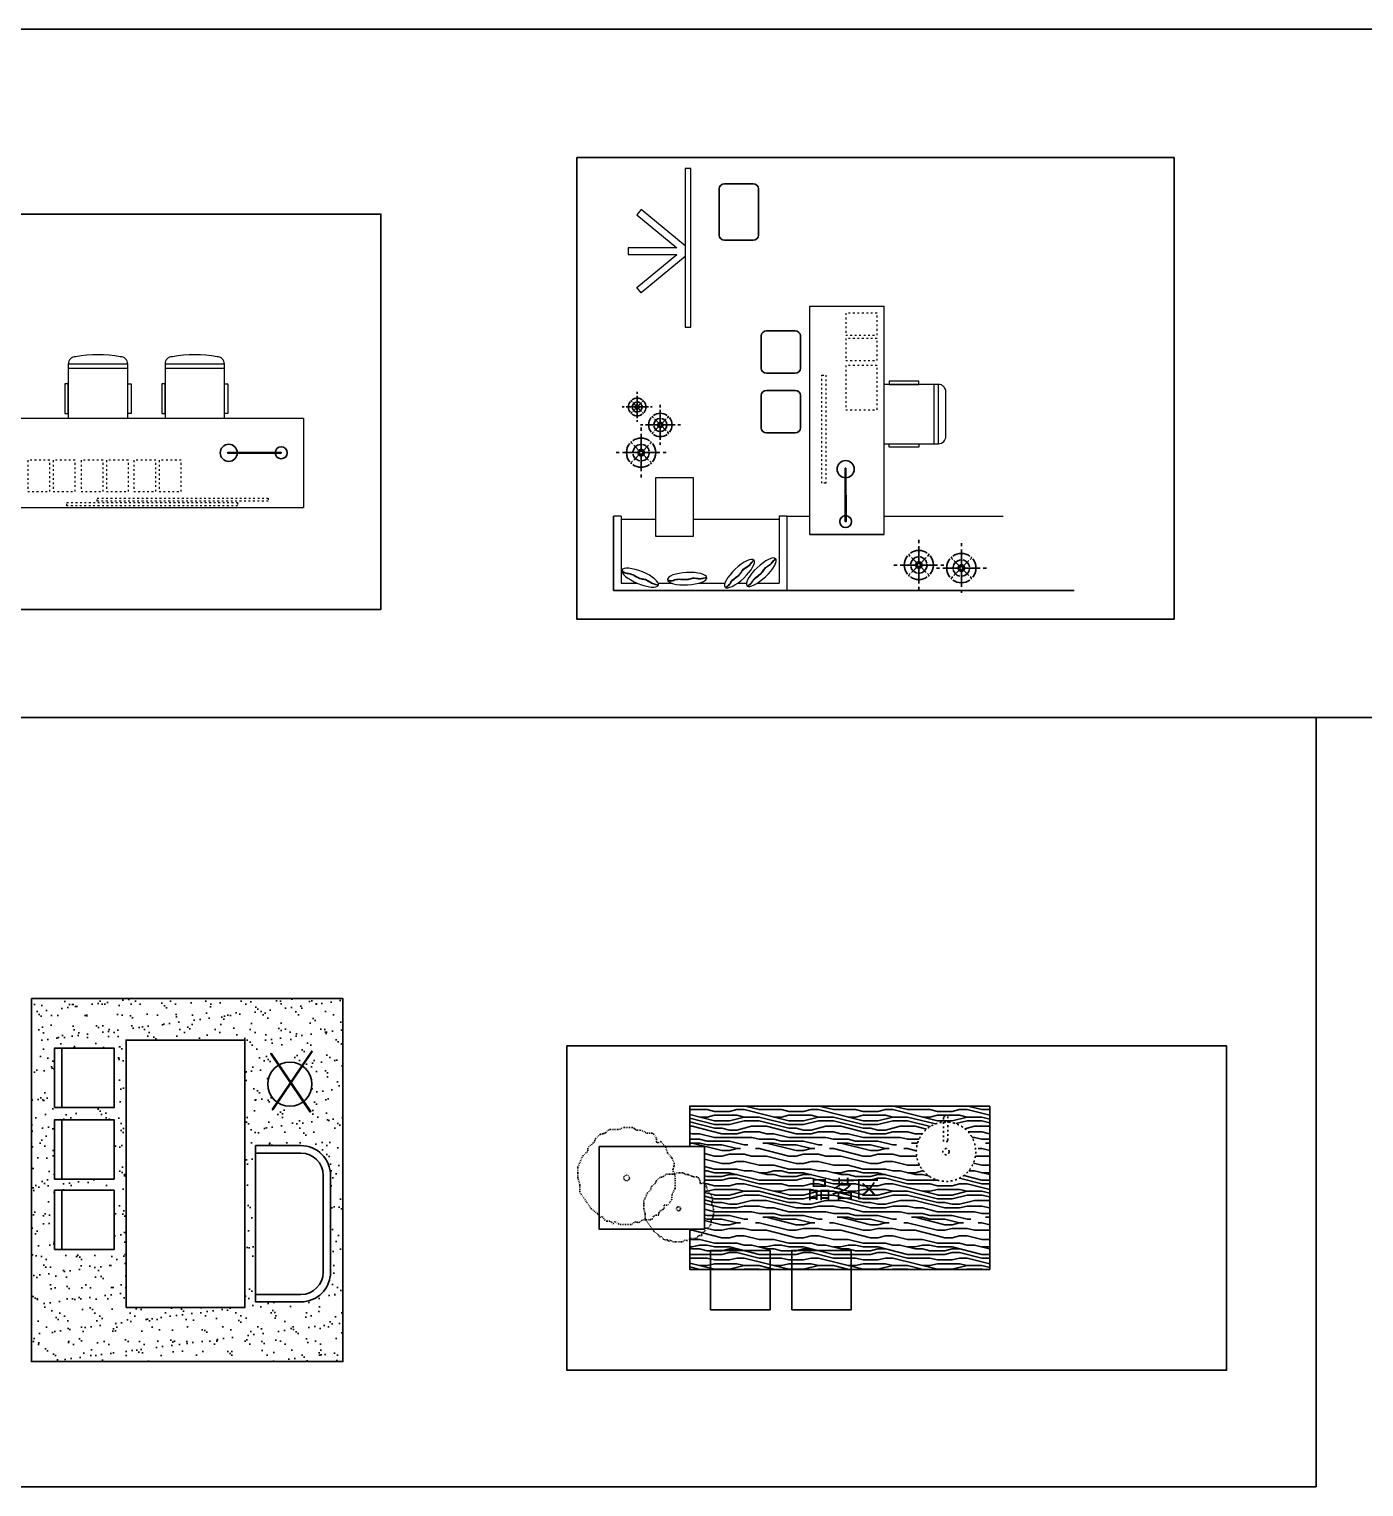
# Model space of a CAD drawing. Extents: x 185064 to 343242, y -369192 to -264966.
# Drawn here: x 244132 to 253115, y -330819 to -321002 of the extents above; entities that cross this region are included whole.
import ezdxf

# ---------------------------------------------------------------- set-up
doc = ezdxf.new("R2010")
doc.units = 0
doc.linetypes.add('ACAD_ISO03W100', pattern=[30, 12, -18])
doc.layers.add('家具里线线', color=8, linetype='Continuous', lineweight=9)
doc.layers.add('打印框', color=4, linetype='Continuous')
doc.styles.add('NAME-2', font='swisse.ttf')

# ---------------------------------------------------------------- blocks, each defined once
blk = doc.blocks.new('WAERAW')
at = {"color": 8, "linetype": 'ACAD_ISO03W100'}
for p, q in [((351067, -167514), (351133, -167514)), ((351133, -167514), (351218, -167514)), ((351239, -167510), (351294, -167485)), ((351315, -167480), (351460, -167480)), ((351497, -167497), (351508, -167509)), ((350687, -167826), (350770, -167754)), ((350770, -167754), (350777, -167748)), ((350811, -167673), (350891, -167604)), ((350924, -167592), (350944, -167592)), ((350950, -167590), (350972, -167582)), ((350991, -167570), (351032, -167529)), ((351546, -167526), (351590, -167526)), ((351611, -167530), (351712, -167576)), ((351733, -167581), (351804, -167581)), ((351846, -167603), (351885, -167662)), ((351893, -167689), (351894, -167737)), ((351927, -167751), (351946, -167735)), ((351974, -167737), (352054, -167826)), ((350494, -168185), (350575, -167999)), ((350587, -167982), (350654, -167919)), ((350670, -167883), (350670, -167863)), ((352058, -167834), (352086, -167931)), ((352091, -167939), (352161, -168016)), ((352169, -168029), (352202, -168102)), ((350490, -168286), (350490, -168205)), ((350490, -168365), (350490, -168286)), ((352203, -168175), (352187, -168221)), ((352190, -168260), (352213, -168304)), ((352206, -168122), (352206, -168159)), ((350527, -168502), (350492, -168379)), ((350529, -168624), (350529, -168516)), ((352218, -168322), (352226, -168391)), ((352226, -168391), (352226, -168480)), ((352226, -168480), (352226, -168552)), ((350592, -168730), (350538, -168653)), ((350656, -168822), (350592, -168730)), ((352160, -168767), (352115, -168843)), ((352167, -168690), (352167, -168742)), ((352220, -168575), (352172, -168667)), ((350732, -168929), (350656, -168822)), ((350840, -169015), (350732, -168929)), ((350893, -169085), (350850, -169025)), ((350923, -169063), (350893, -169085)), ((350972, -169131), (350923, -169063)), ((351842, -169068), (351825, -169097)), ((351934, -169043), (351885, -169043)), ((351934, -169011), (351934, -169043)), ((352006, -168943), (351960, -168967)), ((352072, -168867), (352032, -168867)), ((352032, -168867), (352032, -168899)), ((351056, -169152), (351013, -169152)), ((351127, -169196), (351088, -169164)), ((351151, -169157), (351127, -169196)), ((351219, -169200), (351151, -169157)), ((351438, -169208), (351246, -169208)), ((351492, -169176), (351473, -169194)), ((351628, -169136), (351603, -169159)), ((351782, -169123), (351662, -169123))]:
    blk.add_line(p, q, dxfattribs=at)
blk.add_circle((351359, -168379), 51, dxfattribs=at)
for centre, radius, start, end in [((351067, -167564), 50, 90, 134.9806), ((351218, -167464), 50, 270, 294.4298), ((351315, -167530), 50, 90, 114.4298), ((351460, -167530), 50, 42.0045, 90), ((351546, -167476), 50, 222.0045, 270), ((350744, -167710), 50, 310.7959, 359.9088), ((350844, -167711), 50, 130.824, 179.9088), ((350924, -167642), 50, 84.1708, 130.824), ((350934, -167542), 50, 264.1708, 289.4279), ((350955, -167535), 50, 289.4279, 314.9806), ((351590, -167576), 50, 65.6521, 90), ((351733, -167531), 50, 245.6521, 270), ((351804, -167631), 50, 33.3848, 90), ((351843, -167689), 50, 1.053, 33.3848), ((351914, -167736), 20, 181.053, 311.6915), ((351959, -167750), 20, 41.6915, 131.6915), ((350621, -168019), 50, 133.1371, 156.398), ((350620, -167883), 50, 313.1371, 0), ((350720, -167863), 50, 130.7959, 180), ((352039, -167840), 20, 16.2743, 41.6915), ((352105, -167926), 20, 196.2743, 222.4314), ((352124, -168049), 50, 23.9766, 42.4314), ((350540, -168205), 50, 156.398, 180), ((352235, -168237), 50, 160.8962, 207.4895), ((352156, -168122), 50, 0, 23.9766), ((352156, -168159), 50, 340.8962, 0), ((350540, -168365), 50, 180, 195.9409), ((350479, -168516), 50, 0, 15.9409), ((352169, -168327), 50, 6.3526, 27.4895), ((352176, -168552), 50, 332.5106, 0), ((350579, -168624), 50, 180, 215.0927), ((352117, -168742), 50, 329.3638, 0), ((352217, -168690), 50, 152.5106, 180), ((350809, -169054), 50, 35.6938, 51.654), ((351885, -169093), 50, 90, 150.2385), ((351984, -169011), 50, 118.1258, 180), ((351982, -168899), 50, 298.1258, 0), ((352072, -168817), 50, 270, 329.3638), ((351013, -169102), 50, 215.6938, 270), ((351056, -169202), 50, 50.3552, 90), ((351246, -169158), 50, 237.485, 270), ((351438, -169158), 50, 270, 313.1911), ((351526, -169213), 50, 64.4284, 133.1911), ((351569, -169123), 50, 244.4284, 313.1911), ((351662, -169173), 50, 90, 133.1911), ((351782, -169073), 50, 270, 330.2385)]:
    blk.add_arc(centre, radius, start, end, dxfattribs=at)
blk = doc.blocks.new('AWERAWERW')
at = {"color": 3}
blk.add_line((-283395, 59998), (-283392, 59999), dxfattribs=at)
blk.add_lwpolyline([(-283396, 59998), (-283390, 60000), (-283598, 60455), (-283604, 60452), (-283396, 59998)], dxfattribs=at)
for centre, radius in [((-283601, 60454), 56), ((-283397, 60008), 80)]:
    blk.add_circle(centre, radius, dxfattribs=at)
blk = doc.blocks.new('WERAWERAWE')
at = {"color": 8, "linetype": 'Continuous'}
for p, q in [((106864, -18799), (106864, -18775)), ((106864, -18775), (106864, -18799)), ((106864, -18945), (106864, -18824)), ((106864, -18824), (106864, -18945)), ((106669, -18969), (106693, -18969)), ((106693, -18969), (106669, -18969)), ((106718, -18969), (106839, -18969)), ((106839, -18969), (106718, -18969)), ((106806, -18911), (106854, -18960)), ((106854, -18960), (106806, -18911)), ((106873, -18960), (106922, -18911)), ((106922, -18911), (106873, -18960)), ((106888, -18969), (107009, -18969)), ((107009, -18969), (106888, -18969)), ((106931, -18902), (106941, -18892)), ((106941, -18892), (106931, -18902)), ((107058, -18969), (107034, -18969)), ((107034, -18969), (107058, -18969)), ((106806, -19027), (106854, -18979)), ((106854, -18979), (106806, -19027)), ((106864, -19115), (106864, -18994)), ((106864, -18994), (106864, -19115)), ((106873, -18979), (106922, -19027)), ((106922, -19027), (106873, -18979)), ((106864, -19164), (106864, -19140)), ((106864, -19140), (106864, -19164))]:
    blk.add_line(p, q, dxfattribs=at)
at = {"color": 3, "linetype": 'Continuous'}
for p, q in [((106786, -18892), (106796, -18902)), ((106796, -18902), (106786, -18892)), ((106786, -19047), (106796, -19037)), ((106796, -19037), (106786, -19047)), ((106931, -19037), (106941, -19047)), ((106941, -19047), (106931, -19037))]:
    blk.add_line(p, q, dxfattribs=at)
for major_axis, start_param, end_param in [((114, 0), 0.888609, 2.25296), ((-114, 0), -0.613826, 0.003279), ((114, 0), 3.138263, 3.755368), ((111, 24), 2.125594, 2.22504), ((111, 24), 2.125594, 2.22504), ((-111, 25), 4.06263, 4.162076), ((114, 0), -0.003338, 0.613767), ((-114, 0), 2.527791, 3.144896), ((-111, 24), 0.918242, 1.017688), ((-111, 24), 0.918242, 1.017688), ((114, 0), 4.03019, 5.394541), ((111, 25), -1.01888, -0.919434), ((111, 25), -1.01888, -0.919434)]:
    blk.add_ellipse((106864, -18969), major_axis=major_axis, ratio=1, start_param=start_param, end_param=end_param, dxfattribs=at)
at = {"color": 8, "linetype": 'Continuous', "extrusion": (0, 0, -1)}
for major_axis, start_param, end_param in [((45.3, 45.3), 3.843152, 3.942598), ((45.3, 45.3), 3.843152, 3.942598), ((45.3, 45.3), 4.030214, 5.394564), ((10.2, 9.6), 4.712363, 10.995548), ((9.91, 9.91), 3.372739, 4.481242), ((9.91, 9.91), -1.33965, -0.231147), ((45.3, 45.3), -0.801005, -0.701559), ((45.3, 45.3), -0.801005, -0.701559), ((45.3, 45.3), -0.617105, 0), ((9.91, 9.91), 0.231147, 1.33965), ((46, 44.7), -0.014483, 0.602622), ((45.3, 45.3), 0.701559, 0.801005), ((45.3, 45.3), 0.701559, 0.801005), ((46, 44.7), 3.127109, 3.744214), ((45.3, 45.3), 2.524488, 3.141593), ((9.91, 9.91), 1.801943, 2.910446), ((45.3, 45.3), 2.340587, 2.440033), ((45.3, 45.3), 2.340587, 2.440033), ((45.3, 45.3), 0.888621, 2.252972)]:
    blk.add_ellipse((106864, -18969), major_axis=major_axis, ratio=1, start_param=start_param, end_param=end_param, dxfattribs=at)
at = {"color": 8, "linetype": 'Continuous'}
for major_axis, start_param, end_param in [((-24.9, 0), 3.141593, 9.424778), ((24.9, 0.3), 1.789211, 2.897713), ((-24.9, 0.3), 0.243913, 1.352416), ((12.5, 0.1), 1.791898, 2.9004), ((-12.5, 0.1), 0.240329, 1.348832), ((-12.5, 0.1), 3.382057, 4.49056), ((12.5, 0.1), -1.349407, -0.240905), ((-24.9, 0.3), 3.385683, 4.494186), ((24.9, 0.3), -1.352603, -0.2441)]:
    blk.add_ellipse((106864, -18969), major_axis=major_axis, ratio=1, start_param=start_param, end_param=end_param, dxfattribs=at)
at = {"color": 1, "linetype": 'Continuous'}
blk.add_ellipse((106864, -18969), major_axis=(-111, 25), ratio=1, start_param=4.06263, end_param=4.162076, dxfattribs=at)
blk = doc.blocks.new('112232')
at = {"layer": '家具里线线', "color": 3}
for p, q in [((244394.9, -323257.6), (244394.9, -323624.2)), ((244794.9, -323258.1), (244394.9, -323258.1)), ((244794.9, -323624.2), (244794.9, -323257.6)), ((245046.4, -323257.6), (245046.4, -323624.2)), ((245446.4, -323258.1), (245046.4, -323258.1)), ((245446.4, -323624.2), (245446.4, -323257.6)), ((244794.9, -323287.1), (244394.9, -323287.1)), ((245446.4, -323287.1), (245046.4, -323287.1)), ((242779.8, -323624.2), (242097.4, -323624.2)), ((242097.4, -323624.2), (242097.4, -324224.2)), ((245977.4, -323624.2), (243349.9, -323624.2)), ((244037.4, -323624.2), (244037.4, -324224.2)), ((245977.4, -323624.2), (245977.4, -324224.2)), ((244037.4, -324224.2), (242097.4, -324224.2)), ((242097.4, -324224.2), (245977.4, -324224.2))]:
    blk.add_line(p, q, dxfattribs=at)
for points in [[(244372.4, -323590.1), (244394.9, -323590.1), (244394.9, -323390.6), (244372.4, -323390.6)], [(244817.4, -323590.1), (244794.9, -323590.1), (244794.9, -323390.6), (244817.4, -323390.6)], [(245023.9, -323590.1), (245046.4, -323590.1), (245046.4, -323390.6), (245023.9, -323390.6)], [(245468.9, -323590.1), (245446.4, -323590.1), (245446.4, -323390.6), (245468.9, -323390.6)]]:
    blk.add_lwpolyline(points, close=True, dxfattribs=at)
at = {"layer": '家具里线线', "color": 3, "linetype": 'ACAD_ISO03W100'}
for points in [[(244121.9, -324115.2), (244270.4, -324115.2), (244270.4, -323905.2), (244121.9, -323905.2)], [(244292.4, -324115.2), (244440.9, -324115.2), (244440.9, -323905.2), (244292.4, -323905.2)], [(244480.9, -324115.2), (244629.4, -324115.2), (244629.4, -323905.2), (244480.9, -323905.2)], [(244651.4, -324115.2), (244799.9, -324115.2), (244799.9, -323905.2), (244651.4, -323905.2)], [(244835.9, -324115.2), (244984.4, -324115.2), (244984.4, -323905.2), (244835.9, -323905.2)], [(245006.4, -324115.2), (245154.9, -324115.2), (245154.9, -323905.2), (245006.4, -323905.2)], [(244589.9, -324159.7), (245740.4, -324159.7), (245740.4, -324181.2), (244589.9, -324181.2)], [(244384.4, -324190), (245534.9, -324190), (245534.9, -324211.5), (244384.4, -324211.5)]]:
    blk.add_lwpolyline(points, close=True, dxfattribs=at)
at = {"layer": '家具里线线', "color": 3}
blk.add_circle((243064.9, -323530.7), 300, dxfattribs=at)
for centre, radius, start, end in [((244444.9, -323257.6), 50, 90, 180), ((244594.9, -324101.4), 906.2, 80.47272, 99.52728), ((244744.9, -323257.6), 50, 0, 90), ((245096.4, -323257.6), 50, 90, 180), ((245246.4, -324101.4), 906.2, 80.47272, 99.52728), ((245396.4, -323257.6), 50, 0, 90)]:
    blk.add_arc(centre, radius, start, end, dxfattribs=at)
at = {"layer": '家具里线线', "color": 3, "extrusion": (0, 0, -1)}
for centre, major_axis in [((242312.7, -323997.1), (80, -106.2)), ((243805.8, -324012.3), (-106.2, -80)), ((242473.9, -324071.7), (132.9, 1.6)), ((242748.9, -324071.7), (132.9, 1.6)), ((243029.4, -324071.7), (132.9, 1.6)), ((243303.4, -324071.7), (132.9, 1.6)), ((243606.4, -324071.7), (132.9, 1.6))]:
    blk.add_ellipse(centre, major_axis=major_axis, ratio=0.313153, dxfattribs=at)
at = {"layer": '家具里线线', "color": 3}
for points in [[(242392.7, -324103.2), (242383.6, -324080), (242356.8, -324055.1), (242332.6, -324021.1), (242309.4, -323988.6), (242286.3, -323968.3), (242263, -323927.1), (242244.4, -323906.7), (242230.8, -323892.5)], [(242394.5, -324101.7), (242385.4, -324078.4), (242358.7, -324053.6), (242334.5, -324019.5), (242311.2, -323987), (242288.1, -323966.7), (242264.9, -323925.5), (242246.2, -323905.2), (242232.7, -323890.9)], [(243699.7, -324092.3), (243722.9, -324083.2), (243747.8, -324056.5), (243781.8, -324032.3), (243814.3, -324009), (243834.6, -323985.9), (243875.8, -323962.7), (243896.2, -323944), (243910.4, -323930.5)], [(243701.2, -324094.1), (243724.5, -324085.1), (243749.3, -324058.3), (243783.4, -324034.1), (243815.9, -324010.9), (243836.2, -323987.8), (243877.4, -323964.5), (243897.8, -323945.9), (243912, -323932.3)], [(242606.6, -324067.7), (242582.5, -324061.3), (242546.6, -324068.1), (242504.9, -324067.5), (242464.9, -324066.9), (242434.9, -324073.5), (242387.9, -324067.9), (242360.5, -324070.9), (242341, -324073.3)], [(242606.8, -324070.1), (242582.7, -324063.7), (242546.8, -324070.5), (242505, -324069.9), (242465.1, -324069.4), (242435, -324076), (242388.1, -324070.3), (242360.6, -324073.3), (242341.1, -324075.8)], [(242881.6, -324067.7), (242857.5, -324061.3), (242821.6, -324068.1), (242779.9, -324067.5), (242739.9, -324066.9), (242709.9, -324073.5), (242662.9, -324067.9), (242635.5, -324070.9), (242616, -324073.3)], [(242881.8, -324070.1), (242857.7, -324063.7), (242821.8, -324070.5), (242780, -324069.9), (242740.1, -324069.4), (242710, -324076), (242663.1, -324070.3), (242635.6, -324073.3), (242616.1, -324075.8)], [(243162.1, -324067.7), (243138, -324061.3), (243102.1, -324068.1), (243060.4, -324067.5), (243020.4, -324066.9), (242990.4, -324073.5), (242943.4, -324067.9), (242916, -324070.9), (242896.5, -324073.3)], [(243162.3, -324070.1), (243138.2, -324063.7), (243102.3, -324070.5), (243060.5, -324069.9), (243020.6, -324069.4), (242990.5, -324076), (242943.6, -324070.3), (242916.1, -324073.3), (242896.6, -324075.8)], [(243436.1, -324067.7), (243412, -324061.3), (243376.1, -324068.1), (243334.4, -324067.5), (243294.4, -324066.9), (243264.4, -324073.5), (243217.4, -324067.9), (243190, -324070.9), (243170.5, -324073.3)], [(243436.3, -324070.1), (243412.2, -324063.7), (243376.3, -324070.5), (243334.5, -324069.9), (243294.6, -324069.4), (243264.5, -324076), (243217.6, -324070.3), (243190.1, -324073.3), (243170.6, -324075.8)], [(243739.1, -324067.7), (243715, -324061.3), (243679.1, -324068.1), (243637.4, -324067.5), (243597.4, -324066.9), (243567.4, -324073.5), (243520.4, -324067.9), (243493, -324070.9), (243473.5, -324073.3)], [(243739.3, -324070.1), (243715.2, -324063.7), (243679.3, -324070.5), (243637.5, -324069.9), (243597.6, -324069.4), (243567.5, -324076), (243520.6, -324070.3), (243493.1, -324073.3), (243473.6, -324075.8)]]:
    blk.add_spline(points, degree=3, dxfattribs=at)
at = {"layer": '打印框', "color": 3}
for p, q in [((242097.4, -324224.2), (242097.4, -323624.2)), ((242217.4, -324004.2), (242217.4, -323624.2)), ((243917.4, -323624.2), (243917.4, -324004.2)), ((244037.4, -323624.2), (244037.4, -324224.2)), ((243817.4, -324104.2), (242317.4, -324104.2)), ((244037.4, -324224.2), (242097.4, -324224.2))]:
    blk.add_line(p, q, dxfattribs=at)
for centre, start, end in [((242317.4, -324004.2), 180, 270), ((243817.4, -324004.2), 270, 360)]:
    blk.add_arc(centre, 100, start, end, dxfattribs=at)
at = {"color": 3}
for name, p, xscale, yscale, zscale, rotation in [('WERAWERAWE', (196027.1, -331647.6), -0.4320000000000001, 0.4320000000000001, 0.4320000000000001, 180), ('WERAWERAWE', (186941.8, -333240.5), -0.5184000000000001, 0.5184000000000001, 0.5184000000000001, 180), ('AWERAWERW', (121409.5, -491513), 0.7200000000000005, 0.7200000000000005, 0.7200000000000005, 245.4543368552009)]:
    blk.add_blockref(name, p, dxfattribs=dict(at, xscale=xscale, yscale=yscale, zscale=zscale, rotation=rotation))
blk = doc.blocks.new('wereee333')
at = {"color": 3}
for p, q in [((248776.4, -322077.4), (248776.4, -322388.1)), ((249005.4, -322042.4), (248811.4, -322042.4)), ((249040.4, -322388.1), (249040.4, -322077.4)), ((248811.4, -322423.1), (249005.4, -322423.1)), ((249059.4, -323068.4), (249059.4, -323284.6)), ((249288.4, -323033.4), (249094.4, -323033.4)), ((249323.4, -323284.6), (249323.4, -323068.4)), ((249094.4, -323319.6), (249288.4, -323319.6)), ((249059.4, -323469.9), (249059.4, -323686.1)), ((249288.4, -323434.9), (249094.4, -323434.9)), ((249323.4, -323686.1), (249323.4, -323469.9)), ((249094.4, -323721.1), (249288.4, -323721.1))]:
    blk.add_line(p, q, dxfattribs=at)
for centre, start, end in [((248811.4, -322077.4), 90, 180), ((249005.4, -322077.4), 0, 90), ((248811.4, -322388.1), 180, 270), ((249005.4, -322388.1), 270, 0), ((249094.4, -323068.4), 90, 180), ((249288.4, -323068.4), 0, 90), ((249094.4, -323284.6), 180, 270), ((249288.4, -323284.6), 270, 0), ((249094.4, -323469.9), 90, 180), ((249288.4, -323469.9), 0, 90), ((249094.4, -323686.1), 180, 270), ((249288.4, -323686.1), 270, 0)]:
    blk.add_arc(centre, 35, start, end, dxfattribs=at)
at = {"layer": '家具里线线', "color": 3}
for p, q in [((249385.9, -324406.1), (249385.9, -322866.6)), ((249385.9, -322866.6), (249885.9, -322866.6)), ((249885.9, -324406.1), (249885.9, -322866.6)), ((250252.4, -323394.3), (249885.9, -323394.3)), ((250222.9, -323794.3), (250222.9, -323394.3)), ((250251.9, -323794.3), (250251.9, -323394.3)), ((250302.4, -323744.3), (250302.4, -323444.3)), ((249885.9, -323794.3), (250252.4, -323794.3)), ((248115.9, -324282.6), (248065.9, -324282.6)), ((248115.9, -324302.6), (248349.9, -324302.6)), ((248600.4, -324302.6), (249180.9, -324302.6)), ((249180.9, -324282.6), (249180.9, -324732.6)), ((249230.9, -324282.6), (249180.9, -324282.6)), ((249230.9, -324282.6), (249385.9, -324282.6)), ((249230.9, -324282.6), (249230.9, -324782.6)), ((249885.9, -324282.6), (250687.4, -324282.6))]:
    blk.add_line(p, q, dxfattribs=at)
for points in [[(248586.4, -321940.1), (248548.4, -321940.1), (248548.4, -323008.1), (248586.4, -323008.1)], [(249919.9, -323371.8), (249919.9, -323394.3), (250119.4, -323394.3), (250119.4, -323371.8)], [(249919.9, -323816.8), (249919.9, -323794.3), (250119.4, -323794.3), (250119.4, -323816.8)], [(248600.4, -324021.1), (248600.4, -324419.6), (248349.9, -324419.6), (248349.9, -324021.1)]]:
    blk.add_lwpolyline(points, close=True, dxfattribs=at)
for points in [[(248548.4, -322461.4), (248252.3, -322216.9), (248223, -322252.4), (248491.5, -322474.1)], [(248491.5, -322474.1), (248164.4, -322474.1), (248164.4, -322520.1), (248491.5, -322520.1)], [(248548.4, -322532.7), (248252.3, -322777.2), (248223, -322741.8), (248491.5, -322520.1)], [(248115.9, -324282.6), (248115.9, -324732.6), (248224.2, -324732.6)], [(248365.9, -324732.6), (248454.9, -324732.6)], [(248639.8, -324732.6), (248814.9, -324732.6)], [(248900.7, -324732.6), (248959.6, -324732.6)], [(249033.6, -324732.6), (249180.9, -324732.6)]]:
    blk.add_lwpolyline(points, dxfattribs=at)
at = {"layer": '家具里线线', "color": 3, "linetype": 'ACAD_ISO03W100'}
for points in [[(249628.9, -322914.1), (249628.9, -323062.6), (249838.9, -323062.6), (249838.9, -322914.1)], [(249628.9, -323084.6), (249628.9, -323233.1), (249838.9, -323233.1), (249838.9, -323084.6)], [(249628.9, -323266.1), (249628.9, -323564.6), (249838.9, -323564.6), (249838.9, -323266.1)], [(249493.4, -323331.1), (249493.4, -324059.1), (249467.9, -324059.1), (249467.9, -323331.1)]]:
    blk.add_lwpolyline(points, close=True, dxfattribs=at)
at = {"layer": '家具里线线', "color": 3}
for centre, start, end in [((250252.4, -323444.3), 0, 90), ((250252.4, -323744.3), 270, 0)]:
    blk.add_arc(centre, 50, start, end, dxfattribs=at)
at = {"layer": '家具里线线', "color": 3, "extrusion": (0, 0, -1)}
for centre, major_axis in [((248913.1, -324668.5), (-96.8, -91)), ((249060.1, -324659), (-96.8, -91)), ((248243.9, -324695.7), (-122.9, 50.7)), ((248560.5, -324702.7), (-132.8, -6.5))]:
    blk.add_ellipse(centre, major_axis=major_axis, ratio=0.313153, dxfattribs=at)
at = {"layer": '家具里线线', "color": 3}
for points in [[(248120.2, -324647.3), (248139.8, -324662.6), (248175.5, -324670.5), (248213.7, -324687.4), (248250.2, -324703.6), (248280.4, -324709.3), (248321.4, -324733), (248347.8, -324741), (248366.7, -324746.4)], [(248121, -324645), (248140.6, -324660.3), (248176.3, -324668.2), (248214.5, -324685.1), (248251, -324701.3), (248281.2, -324707), (248322.2, -324730.7), (248348.6, -324738.7), (248367.5, -324744.1)], [(248816.3, -324759.6), (248838.3, -324748), (248860.2, -324718.7), (248891.4, -324691), (248921.2, -324664.3), (248938.9, -324639.1), (248977.3, -324611.6), (248995.5, -324590.8), (249008.2, -324575.8)], [(248818, -324761.2), (248840.1, -324749.7), (248861.9, -324720.4), (248893.2, -324692.6), (248923, -324666), (248940.6, -324640.8), (248979, -324613.3), (248997.3, -324592.5), (249010, -324577.5)], [(248963.3, -324750.1), (248985.3, -324738.5), (249007.2, -324709.2), (249038.4, -324681.5), (249068.2, -324654.8), (249085.9, -324629.6), (249124.3, -324602.1), (249142.5, -324581.3), (249155.2, -324566.3)], [(248965, -324751.7), (248987.1, -324740.2), (249008.9, -324710.9), (249040.2, -324683.1), (249070, -324656.5), (249087.6, -324631.3), (249126, -324603.8), (249144.3, -324583), (249157, -324568)], [(248427.7, -324709.2), (248452.1, -324714.7), (248487.6, -324706.6), (248529.4, -324705.7), (248569.4, -324704.7), (248599.2, -324697), (248646.3, -324700.9), (248673.6, -324697), (248693, -324693.7)], [(248428, -324711.6), (248452.3, -324717.1), (248487.9, -324709), (248529.7, -324708.1), (248569.6, -324707.1), (248599.4, -324699.4), (248646.5, -324703.4), (248673.9, -324699.4), (248693.3, -324696.2)]]:
    blk.add_spline(points, degree=3, dxfattribs=at)
at = {"layer": '打印框', "color": 3}
for p, q in [((248065.9, -324282.6), (248065.9, -324782.6)), ((249385.9, -324406.1), (249885.9, -324406.1)), ((251165, -324782.6), (248065.9, -324782.6))]:
    blk.add_line(p, q, dxfattribs=at)
at = {"layer": '打印框', "color": 8}
blk.add_lwpolyline([(247817.4, -321866.2), (251838.5, -321866.2), (251838.5, -324975.2), (247817.4, -324975.2)], close=True, dxfattribs=at)
at = {"color": 3}
for name, p, xscale, yscale, zscale, rotation in [('WERAWERAWE', (238390.9, -268148.1), -0.5184000000000001, 0.5184000000000001, 0.5184000000000001, 90), ('WERAWERAWE', (235268.8, -249802.7), -0.6912000000000001, 0.6912000000000001, 0.6912000000000001, 90), ('WERAWERAWE', (231861.7, -231523.3), -0.8640000000000001, 0.8640000000000001, 0.8640000000000001, 90), ('AWERAWERW', (81969.6, -199899.5), 0.7200000000000005, 0.7200000000000005, 0.7200000000000005, 155.4543368552009), ('WERAWERAWE', (233731, -232280.1), -0.8640000000000001, 0.8640000000000001, 0.8640000000000001, 90), ('WERAWERAWE', (234017.2, -232300.8), -0.8640000000000001, 0.8640000000000001, 0.8640000000000001, 90)]:
    blk.add_blockref(name, p, dxfattribs=dict(at, xscale=xscale, yscale=yscale, zscale=zscale, rotation=rotation))

msp = doc.modelspace()

# ---------------------------------------------------------------- hatches: boundary and pattern name
at = {"ltscale": 5}
h = msp.add_hatch(dxfattribs=at)
h.set_pattern_fill('AR-SAND', color=250, scale=3)
h.set_pattern_definition([(37.5, (-58241.65, -207626.11), (-4.800094, 146.82397), [0, -115.824, 0, -129.54, 0, -123.825]), (7.5, (-58241.65, -207626.1), (134.85698, 215.04753), [0, -62.484, 0, -104.394, 0, -40.005]), (327.5, (-58335.37, -207626.1), (237.29771, 0.431155), [0, -38.1, 0, -137.16, 0, -179.07]), (317.5, (-58335.37, -207626.1), (229.06694, 66.8788), [0, -19.05, 0, -89.916, 0, -102.87])])
h.paths.add_polyline_path([(246243.9, -329975.4), (246243.9, -327530.2), (244146.7, -327530.2), (244146.7, -329975.4)])
h.paths.add_polyline_path([(244784.2, -329610.4), (244784.2, -327810.4), (245584.2, -327810.4), (245584.2, -329610.4)], flags=16)
h.paths.add_polyline_path([(245655.8, -329573.5), (245655.8, -328521.1), (245960.6, -328521.1, -0.414214), (246160.6, -328721.1), (246160.6, -329373.5, -0.414214), (245960.6, -329573.5)], flags=16)
h.paths.add_polyline_path([(244703.3, -329221.6), (244303.3, -329221.6), (244303.3, -328821.6), (244703.3, -328821.6)], flags=16)
h.paths.add_polyline_path([(244703.3, -328746.2), (244303.3, -328746.2), (244303.3, -328346.2), (244703.3, -328346.2)], flags=16)
h.paths.add_polyline_path([(245771.7, -328280.6), (245768, -328276.9), (245800.8, -328228.5, -0.242938), (245738.2, -328107.4, -0.264238), (245810.7, -327979.7), (245758.1, -327901.9), (245761.7, -327898.3), (245815.2, -327977.2, -0.275522), (245967.3, -327982.4), (246033.8, -327884.1), (246037.4, -327887.8), (245971.5, -327985.3, -0.245908), (246035.4, -328107.4, -0.224761), (245981, -328222.3), (246027.5, -328291), (246023.8, -328294.7), (245977, -328225.5, -0.319116), (245805, -328231.4)], flags=16)
h.paths.add_polyline_path([(244703.3, -328264.4), (244303.3, -328264.4), (244303.3, -327864.4), (244703.3, -327864.4)], flags=16)
h = msp.add_hatch(dxfattribs=at)
h.set_pattern_fill('木纹面5', color=250, scale=500, pattern_type=2)
h.set_pattern_definition([(0, (-76505.33, -208091.37), (0, 500), [100, -150, 50, -200]), (0, (-76155.33, -208078.87), (0, 500), [100, -400]), (0, (-76205.33, -208053.87), (0, 500), [50, -450]), (0, (-76480.33, -208041.37), (0, 500), [25, -350, 25, -100]), (0, (-76305.33, -208016.37), (0, 500), [100, -150, 25, -225]), (0, (-76430.33, -208003.87), (0, 500), [75, -425]), (0, (-76305.33, -207991.37), (0, 500), [150, -350]), (0, (-76455.33, -207978.87), (0, 500), [100, -400]), (0, (-76255.33, -207966.37), (0, 500), [250, -250]), (0, (-76405.33, -207941.37), (0, 500), [50, -150, 100, -200]), (0, (-76055.33, -207928.87), (0, 500), [100, -400]), (0, (-76155.33, -207916.37), (0, 500), [50, -450]), (0, (-76255.33, -207903.87), (0, 500), [50, -450]), (0, (-76505.33, -207891.37), (0, 500), [100, -400]), (0, (-76255.33, -207878.87), (0, 500), [100, -400]), (0, (-76255.33, -207853.87), (0, 500), [100, -100, 100, -200]), (0, (-76355.33, -207828.87), (0, 500), [50, -250, 100, -100]), (0, (-76255.33, -207816.37), (0, 500), [150, -350]), (0, (-76255.33, -207791.37), (0, 500), [100, -400]), (0, (-76455.33, -207778.87), (0, 500), [150, -200, 50, -100]), (0, (-76455.33, -207753.87), (0, 500), [250, -250]), (0, (-76155.33, -207741.37), (0, 500), [50, -450]), (0, (-76305.33, -207728.87), (0, 500), [100, -400]), (0, (-76405.33, -207716.37), (0, 500), [50, -200, 50, -200]), (0, (-76455.33, -207703.87), (0, 500), [50, -150, 100, -200]), (0, (-76355.33, -207691.37), (0, 500), [50, -250, 50, -150]), (0, (-76255.33, -207678.87), (0, 500), [150, -350]), (0, (-76455.33, -207653.87), (0, 500), [100, -400]), (0, (-76205.33, -207641.37), (0, 500), [50, -450]), (0, (-76105.33, -207628.87), (0, 500), [50, -450]), (14.036243, (-76155.33, -208053.87), (500, -2e-08), [51.5, -2010.05276]), (14.036243, (-76105.33, -207941.37), (500, -2e-08), [51.5, -2010.05276]), (14.036243, (-76155.33, -207641.37), (500, -2e-08), [51.5, -2010.05276]), (14.036243, (-76305.33, -207828.87), (500, -2e-08), [51.5, -2010.05276]), (14.036243, (-76205.33, -207753.87), (500, -2e-08), [51.5, -2010.05276]), (14.036243, (-76155.33, -207791.37), (500, -2e-08), [51.5, -2010.05276]), (14.036243, (-76405.33, -207703.87), (500, -2e-08), [51.5, -2010.05276]), (14.036243, (-76205.33, -207728.87), (500, -2e-08), [51.5, -2010.05276]), (14.036243, (-76105.33, -207916.37), (500, -2e-08), [103, -1958.55276]), (14.036243, (-76155.33, -207878.87), (500, -2e-08), [103, -1958.55276]), (14.036243, (-76155.33, -207853.87), (500, -2e-08), [103, -1958.55276]), (165.963757, (-76305.33, -208016.37), (-500, -2e-08), [51.5, -103, 51.5, -1855.55276]), (165.963757, (-76405.33, -207941.37), (-500, -2e-08), [51.5, -2010.05276]), (165.963757, (-76405.33, -207716.37), (-500, -2e-08), [103, -1958.55276]), (194.036243, (-76155.33, -208078.87), (-500, 2e-08), [51.5, -2010.05276]), (345.963757, (-76055.33, -208078.87), (500, 2e-08), [51.5, -2010.05276]), (345.963757, (-76205.33, -207903.87), (500, 2e-08), [51.5, -2010.05276]), (345.963757, (-76105.33, -207816.37), (500, 2e-08), [51.5, -2010.05276]), (345.963757, (-76305.33, -207778.87), (500, 2e-08), [51.5, -2010.05276]), (345.963757, (-76355.33, -207716.37), (500, 2e-08), [51.5, -2010.05276]), (345.963757, (-76305.33, -207691.37), (500, 2e-08), [51.5, -2010.05276]), (345.963757, (-76305.33, -207778.87), (500, 2e-08), [51.5, -2010.05276]), (345.963757, (-76155.33, -207703.87), (500, 2e-08), [206, -1855.55276]), (345.963757, (-76455.33, -208041.37), (500, 2e-08), [206, -1855.55276]), (345.963757, (-76405.33, -208003.87), (500, 2e-08), [206, -1855.55276]), (345.963757, (-76355.33, -207978.87), (500, 2e-08), [51.5, -103, 103, -1804.05276]), (345.963757, (-76355.33, -207941.37), (500, 2e-08), [103, -103, 103, -1752.55276]), (345.963757, (-76405.33, -207891.37), (500, 2e-08), [206, -1855.55276]), (345.963757, (-76455.33, -207853.87), (500, 2e-08), [206, -1855.55276]), (345.963757, (-76455.33, -207828.87), (500, 2e-08), [206, -1855.55276]), (345.963757, (-76105.33, -207678.87), (500, 2e-08), [51.5, -2010.05276]), (345.963768, (-76055.33, -207628.87), (500, 9.6e-05), [103, -1958.55276]), (345.963768, (-76355.33, -207653.87), (500, 9.6e-05), [103, -1958.55276]), (345.963758, (-76405.33, -208091.37), (500, 9e-06), [206, -1855.55276]), (345.963758, (-76105.33, -207741.37), (500, 9e-06), [154.5, -1907.05276]), (345.963758, (-76055.33, -207778.87), (500, 9e-06), [309, -1752.55276])])
edge = h.paths.add_edge_path(flags=16)
edge.add_arc((250303.2, -328561.9), 200, 0, 360)
h.paths.add_polyline_path([(248677.7, -329082.8), (248578.2, -329082.8), (248578.2, -329354.5), (250597.9, -329354.5), (250597.9, -328254.9), (248578.2, -328254.9), (248578.2, -328526.7), (248677.7, -328526.7)])

# ---------------------------------------------------------------- linework, layer by layer
at = {"color": 8}
for p, q in [((185063.7, -321001.7), (267297.6, -321001.7)), ((185063.7, -325637.8), (267297.6, -325637.8)), ((252795.1, -330819.1), (252795.1, -325637.8)), ((185063.7, -330819.1), (252795.1, -330819.1))]:
    msp.add_line(p, q, dxfattribs=at)
at = {"color": 3}
for p, q in [((244352.8, -328264.4), (244352.8, -327864.4)), ((250597.9, -328254.9), (250597.9, -329354.5)), ((244352.8, -328746.2), (244352.8, -328346.2)), ((245655.8, -328571.1), (245960.6, -328571.1)), ((246110.6, -328721.1), (246110.6, -329373.5)), ((244352.8, -329221.6), (244352.8, -328821.6)), ((245960.6, -329523.5), (245655.8, -329523.5))]:
    msp.add_line(p, q, dxfattribs=at)
at = {"color": 8}
for points in [[(241541.3, -322246.9), (246499.7, -322246.9), (246499.7, -324909.5), (241541.3, -324909.5)], [(244146.7, -327530.2), (246243.9, -327530.2), (246243.9, -329975.4), (244146.7, -329975.4)], [(247751.7, -327849.5), (252191.9, -327849.5), (252191.9, -330033.4), (247751.7, -330033.4)]]:
    msp.add_lwpolyline(points, close=True, dxfattribs=at)
at = {"color": 3}
for points in [[(244303.3, -328264.4), (244703.3, -328264.4), (244703.3, -327864.4), (244303.3, -327864.4)], [(244784.2, -329610.4), (245584.2, -329610.4), (245584.2, -327810.4), (244784.2, -327810.4)], [(245761.7, -327898.3), (246027.5, -328291), (246023.8, -328294.7), (245758.1, -327901.9)], [(245768, -328276.9), (246033.8, -327884.1), (246037.4, -327887.8), (245771.7, -328280.6)], [(244303.3, -328746.2), (244703.3, -328746.2), (244703.3, -328346.2), (244303.3, -328346.2)], [(244303.3, -329221.6), (244703.3, -329221.6), (244703.3, -328821.6), (244303.3, -328821.6)], [(248718.6, -329626.2), (249118.6, -329626.2), (249118.6, -329226.2), (248718.6, -329226.2)], [(249265.3, -329626.2), (249665.3, -329626.2), (249665.3, -329226.2), (249265.3, -329226.2)]]:
    msp.add_lwpolyline(points, close=True, dxfattribs=at)
for points in [[(248578.2, -328526.7), (248578.2, -328254.9), (250597.9, -328254.9)], [(250597.9, -329354.5), (248578.2, -329354.5), (248578.2, -329082.8)]]:
    msp.add_lwpolyline(points, dxfattribs=at)
at = {"color": 8, "linetype": 'ACAD_ISO03W100'}
msp.add_lwpolyline([(250285.4, -328324.1), (250316.1, -328324.1), (250316.1, -328494.2), (250285.4, -328494.2)], close=True, dxfattribs=at)
at = {"color": 3}
msp.add_lwpolyline([(245655.8, -328521.1), (245960.6, -328521.1, -0.414214), (246160.6, -328721.1), (246160.6, -329373.5, -0.414214), (245960.6, -329573.5), (245655.8, -329573.5)], format="xyb", close=True, dxfattribs=at)
at = {"color": 3, "ltscale": 5}
msp.add_lwpolyline([(247967.7, -328526.7), (248677.7, -328526.7), (248677.7, -329082.8), (247967.7, -329082.8)], close=True, dxfattribs=at)
at = {"color": 3}
msp.add_circle((245886.8, -328107.4), 148.6, dxfattribs=at)
at = {"color": 8, "linetype": 'ACAD_ISO03W100'}
for radius in [200, 20.8]:
    msp.add_circle((250303.2, -328561.9), radius, dxfattribs=at)
at = {"color": 3}
for centre, start, end in [((245960.6, -328721.1), 0, 90), ((245960.6, -329373.5), 270, 0)]:
    msp.add_arc(centre, 150, start, end, dxfattribs=at)

# ---------------------------------------------------------------- block references
for name in ['wereee333', '112232']:
    msp.add_blockref(name, (0, 0))
at = {"color": 7}
for p, xscale, yscale, zscale in [((115339, -265091.2), 0.3779999999999999, 0.3779999999999999, 0.3779999999999999), ((153636.3, -283483.6), 0.27, 0.27, 0.27)]:
    msp.add_blockref('WAERAW', p, dxfattribs=dict(at, xscale=xscale, yscale=yscale, zscale=zscale))

# ---------------------------------------------------------------- texts
at = {"color": 7, "insert": (249367.1, -328888.4), "char_height": 120, "attachment_point": 7, "style": 'NAME-2'}
msp.add_mtext_dynamic_manual_height_columns('{\\fMicrosoft YaHei|b0|i0|c134|p34;品茗区}', width=628.05, gutter_width=12.5, heights=[0], dxfattribs=at)

doc.saveas('drawing.dxf')
